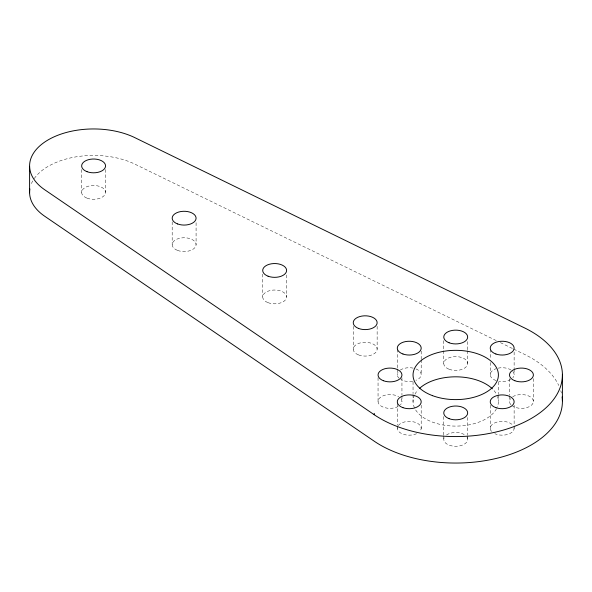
<?xml version="1.0" encoding="UTF-8"?>
<svg xmlns="http://www.w3.org/2000/svg" width="592" height="592" viewBox="0 0 592 592"><rect width="100%" height="100%" fill="white"/><g stroke="black" fill="none" stroke-linecap="round" stroke-linejoin="round"><path stroke-width="0.44" stroke-dasharray="2.96 2.22" d="M496.251 340.592L133.873 163.658A64.01 36.956 0 0 0 33.84 179.161M500.403 342.62L512.864 348.703M513.693 349.11L522.832 353.572A106.686 61.598 0 0 1 558.759 385.496M533.385 378.628L533.385 401.457M514.13 352.011L514.13 368.927M514.13 369.364L514.13 374.84M514.13 405.239L514.13 428.504M509.49 378.628L509.49 395.064M509.49 395.974L509.49 401.457M498.39 381.936L498.39 393.806M498.39 394.716L498.39 401.11M490.243 349.273L490.243 359.314M490.243 362.533L490.243 374.84M490.243 405.239L490.243 428.504M467.665 341.599L467.665 349.813M467.665 350.73L467.665 363.51M467.665 417.478L467.665 434.831M467.665 435.742L467.665 439.397M443.771 340.681L443.771 349.813M443.771 350.73L443.771 363.51M443.771 416.568L443.771 434.831M443.771 435.742L443.771 439.397M421.193 351.1L421.193 359.314M421.193 359.795L421.193 374.84M421.193 405.239L421.193 428.504M413.046 381.707L413.046 393.584M413.046 394.494L413.046 401.798M401.946 377.711L401.946 395.064M401.946 395.974L401.946 401.457M397.306 349.273L397.306 368.017M397.306 368.927L397.306 374.84M397.306 403.411L397.306 424.849M397.306 425.759L397.306 428.504M378.051 377.711L378.051 401.457M377.141 326.333L377.141 349.162M353.239 326.384L353.239 349.213M286.609 274.984L286.609 296.895M262.715 274.118L262.715 296.947M196.085 222.718L196.085 244.629M172.183 221.852L172.183 244.681M105.554 169.534L105.554 192.363M81.659 169.586L81.659 192.415M560.794 390.779A106.686 61.598 0 0 1 561.416 393.073M31.435 183.587A64.01 36.956 0 0 1 33.374 179.887M497.524 396.499A42.676 24.635 0 0 1 497.199 407.244M496.488 408.739A42.676 24.635 0 0 1 456.314 426.092A42.676 24.635 0 0 1 415.318 409.398M414.533 407.918A42.676 24.635 0 0 1 414.237 395.663M414.948 394.168A42.676 24.635 0 0 1 418.041 389.891M494.076 390.653A42.676 24.635 0 0 1 496.118 393.517M415.961 368.92A11.951 6.897 0 0 1 415.961 380.33M412.58 381.248A11.951 6.897 0 0 1 400.799 379.502M398.964 378.14A11.951 6.897 0 0 1 398.002 372.287M400.281 370.059A11.951 6.897 0 0 1 413.993 368.291M401.11 398.912A11.951 6.897 0 0 1 400.473 404.78M398.179 406.482A11.951 6.897 0 0 1 381.285 406.179A11.951 6.897 0 0 1 381.818 396.425A11.951 6.897 0 0 1 398.712 396.729M398.283 425.544A11.951 6.897 0 0 1 414.333 422.044A11.951 6.897 0 0 1 419.891 431.413M416.568 433.736A11.951 6.897 0 0 1 403.492 434.328A11.951 6.897 0 0 1 397.35 427.631M467.081 437.266A11.951 6.897 0 0 1 455.722 446.294A11.951 6.897 0 0 1 444.355 437.266M446.509 435.002A11.951 6.897 0 0 1 464.927 435.002M514.085 427.631A11.951 6.897 0 0 1 507.943 434.328A11.951 6.897 0 0 1 494.868 433.736M491.545 431.413A11.951 6.897 0 0 1 497.102 422.044A11.951 6.897 0 0 1 513.153 425.544M512.731 396.729A11.951 6.897 0 0 1 529.796 396.529A11.951 6.897 0 0 1 529.796 406.386A11.951 6.897 0 0 1 512.731 406.179M510.97 404.78A11.951 6.897 0 0 1 510.63 398.52M512.835 371.495A11.951 6.897 0 0 1 512.835 377.755M510.637 379.502A11.951 6.897 0 0 1 498.856 381.248M496.103 380.56A11.951 6.897 0 0 1 496.103 368.69M498.138 368.135A11.951 6.897 0 0 1 511.155 370.059M449.106 369.26A11.951 6.897 0 0 0 467.643 363.947A11.951 6.897 0 0 0 450.408 357.331A11.951 6.897 0 0 0 449.106 369.26M358.619 354.948A11.951 6.897 0 0 0 377.119 349.598A11.951 6.897 0 0 0 359.84 343.02A11.951 6.897 0 0 0 358.619 354.948M268.087 302.682A11.951 6.897 0 0 0 286.595 297.332A11.951 6.897 0 0 0 269.308 290.753A11.951 6.897 0 0 0 268.087 302.682M177.563 250.416A11.951 6.897 0 0 0 196.063 245.066A11.951 6.897 0 0 0 178.784 238.487A11.951 6.897 0 0 0 177.563 250.416M87.031 198.15A11.951 6.897 0 0 0 105.539 192.8A11.951 6.897 0 0 0 88.252 186.221A11.951 6.897 0 0 0 87.031 198.15"/><path stroke-width="0.89" d="M374.255 414.748L44.733 189.773A64.01 36.956 0 0 1 47.856 140.06A64.01 36.956 0 0 1 133.873 137.181L522.832 327.087A106.686 61.598 0 0 1 531.971 418.056A106.686 61.598 0 0 1 374.255 414.748L374.255 413.349M562.4 374.307L562.4 400.791M29.6 166.308L29.6 192.792M29.881 188.922A64.01 36.956 0 0 0 44.733 216.258L374.255 441.225A106.686 61.598 0 0 0 496.066 458.474A106.686 61.598 0 0 0 562.119 396.921M419.373 388.544A42.676 24.635 0 0 1 492.374 388.84M432.604 395.685A42.676 24.635 0 0 0 498.346 376.179A42.676 24.635 0 0 0 436.208 353.061A42.676 24.635 0 0 0 432.604 395.685M402.952 354.009A11.951 6.897 0 0 0 421.193 348.362A11.951 6.897 0 0 0 403.603 342.065A11.951 6.897 0 0 0 402.952 354.009M383.387 380.715A11.951 6.897 0 0 0 401.924 375.409A11.951 6.897 0 0 0 384.689 368.794A11.951 6.897 0 0 0 383.387 380.715M402.952 407.666A11.951 6.897 0 0 0 421.193 402.02A11.951 6.897 0 0 0 403.603 395.722A11.951 6.897 0 0 0 402.952 407.666M449.106 418.662A11.951 6.897 0 0 0 467.643 413.349A11.951 6.897 0 0 0 450.408 406.734A11.951 6.897 0 0 0 449.106 418.662M495.896 407.666A11.951 6.897 0 0 0 514.13 402.02A11.951 6.897 0 0 0 496.54 395.722A11.951 6.897 0 0 0 495.896 407.666M514.825 380.715A11.951 6.897 0 0 0 533.362 375.409A11.951 6.897 0 0 0 516.128 368.794A11.951 6.897 0 0 0 514.825 380.715M495.896 354.009A11.951 6.897 0 0 0 514.13 348.362A11.951 6.897 0 0 0 496.54 342.065A11.951 6.897 0 0 0 495.896 354.009M449.106 342.775A11.951 6.897 0 0 0 467.643 337.462A11.951 6.897 0 0 0 450.408 330.854A11.951 6.897 0 0 0 449.106 342.775M358.619 328.464A11.951 6.897 0 0 0 377.119 323.114A11.951 6.897 0 0 0 359.84 316.542A11.951 6.897 0 0 0 358.619 328.464M268.087 276.205A11.951 6.897 0 0 0 286.595 270.847A11.951 6.897 0 0 0 269.308 264.276A11.951 6.897 0 0 0 268.087 276.205M177.563 223.939A11.951 6.897 0 0 0 196.063 218.581A11.951 6.897 0 0 0 178.784 212.01A11.951 6.897 0 0 0 177.563 223.939M87.031 171.673A11.951 6.897 0 0 0 105.539 166.315A11.951 6.897 0 0 0 88.252 159.744A11.951 6.897 0 0 0 87.031 171.673"/></g></svg>
